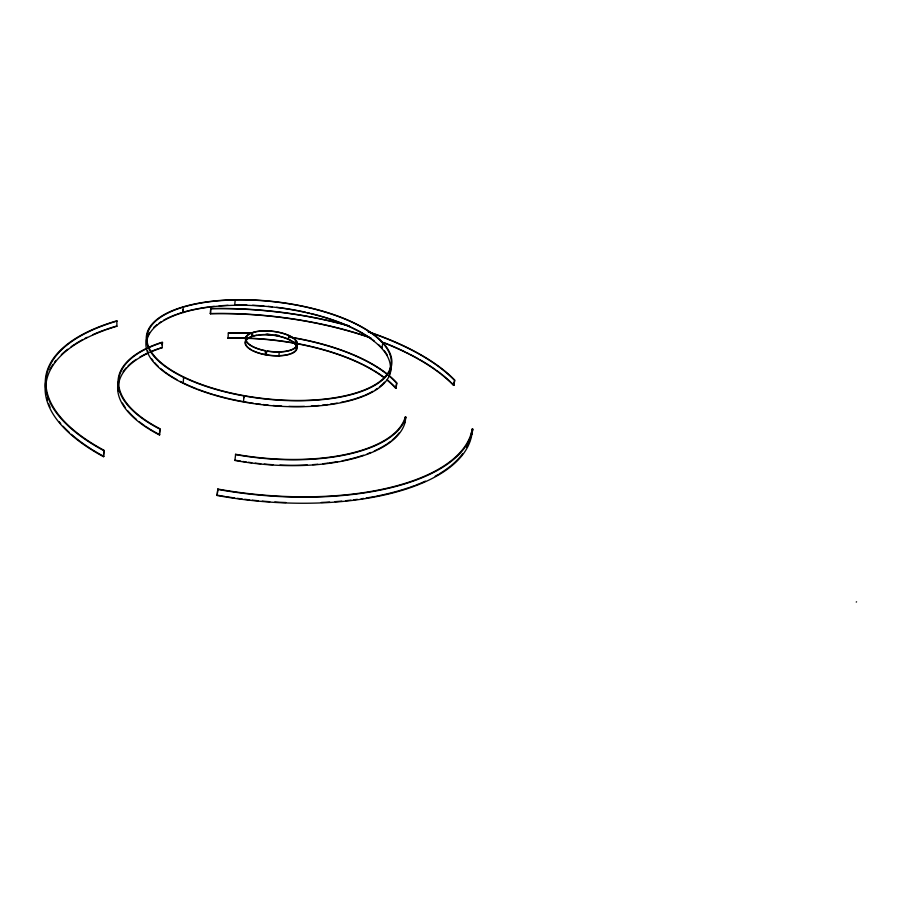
<?xml version="1.0" encoding="UTF-8"?>
<svg xmlns="http://www.w3.org/2000/svg" width="902" height="902" viewBox="0 0 902 902"><rect width="100%" height="100%" fill="white"/><g stroke="black" fill="none" stroke-linecap="round" stroke-linejoin="round"><path stroke-width="1.35" d="M246.133 339.783A26.192 10.317 6.6 0 0 265.256 354.768L265.425 350.664A25.752 10.08 6.6 0 1 252.064 332.906L251.579 336.457A26.192 10.317 6.6 0 0 247.678 338.385A141.14 60.31 6.2 0 1 384.511 378.096M117.204 321.011A211.643 90.189 6.1 0 0 104.305 450.436L103.471 456.683L103.786 450.639A212.274 90.459 6.1 0 1 116.809 320.819L116.922 326.242A211.226 90.752 6.1 0 0 45.765 389.484M161.909 344.902L162.507 342.444A141.806 60.141 6.2 0 0 160.285 428.912L159.383 434.933A142.155 60.784 6.1 0 1 118.872 380.114M149.879 352.389A141.535 60.524 6.1 0 1 162.135 347.744L162.507 342.444M159.383 434.933L159.801 429.093A142.426 60.411 6.2 0 1 145.684 348.747M182.88 309.612L183.106 312.543L183.185 306.849M295.089 344.045L295.416 340.144A25.752 10.08 6.6 0 0 253.203 332.511L252.594 332.737L252.571 336.401A25.718 10.136 6.6 0 1 295.078 344.034L295.856 340.133A26.226 10.26 6.6 0 0 252.864 332.353L252.887 332.376M183.162 383.282L183.625 377.307M371.026 338.081A210.64 90.425 6.2 0 0 210.437 313.761L210.707 308.54A211.677 90.144 6.2 0 1 349.221 325.859M210.437 313.761L210.707 308.54M245.333 338.273A141.14 60.31 6.2 0 0 228.026 338.329L228.33 332.951A142.031 60.197 6.3 0 1 251.624 333.131M234.7 305.304L235.208 299.96M217.1 495.491L217.844 489.053A212.06 90.696 6.2 0 0 472.197 429.048L472.806 429.16L471.825 434.55A212.286 91.542 6.2 0 1 217.1 495.491L217.844 489.053M245.806 340.291L246.178 336.48M246.257 340.381L246.629 336.559M234.903 460.46L235.636 454.281A142.088 60.479 6.2 0 0 405.28 417.017L405.889 417.13L405.032 422.553A142.437 61.122 6.2 0 1 234.903 460.46L235.061 460.167A141.817 60.851 6.2 0 0 240.608 461.114M244.047 397.703L244.104 395.967M251.579 336.457L251.816 334.168M252.402 334.529L252.571 336.401M296.814 346.176A26.192 10.317 6.6 0 1 266.248 354.948L266.755 351.137M278.932 355.873L279.225 351.825M288.313 339.377L288.741 335.612M288.764 338.013L289.046 335.51M290.985 353.539A25.718 10.136 6.6 0 0 295.394 344.429L296.386 340.798A26.226 10.26 6.6 0 1 267.048 351.149L267.139 350.968A25.752 10.08 6.6 0 0 295.946 340.809L295.946 340.809M296.408 345.297A26.192 10.317 6.6 0 0 295.833 344.417L296.363 340.776M378.423 344.496A123.236 49.249 6.5 0 1 382.02 348.071L382.809 342.659M389.878 370.823L390.295 368.027M390.07 373.721L390.904 368.129M389.112 375.525A142.031 60.197 6.3 0 1 397.049 383.125L395.73 388.379L396.519 383.158A141.411 59.927 6.3 0 0 388.615 375.582M404.863 419.734L405.28 417.017M856.584 601.871L856.246 602.029M368.49 331.789A211.677 90.144 6.2 0 1 454.946 380.261L453.548 385.402L454.439 380.283A211.045 89.862 6.2 0 0 368.23 331.947M469.536 440.931A211.654 91.26 6.2 0 0 471.216 434.448L472.197 429.048M266.248 354.948L266.338 354.768A25.718 10.136 6.6 0 0 289.576 354.046M235.636 454.281L235.49 454.585A142.708 60.738 6.2 0 0 405.889 417.13M243.98 395.944L243.529 401.672A122.604 48.99 6.5 0 1 231.363 399.225M265.289 354.779L265.391 354.599A25.718 10.136 6.6 0 1 252.492 350.416M404.434 422.44L405.032 422.553M471.216 434.448L471.825 434.55M183.185 312.52L182.756 312.329A123.236 49.249 6.5 0 1 208.148 307.041M116.922 326.242L116.527 326.05A211.857 91.023 6.1 0 0 106.098 329.41M162.135 347.744L161.717 347.541A142.155 60.784 6.1 0 0 159.372 348.33M228.33 332.951L228.499 333.176A141.411 59.927 6.3 0 1 251.692 333.357M228.026 338.329L227.856 338.103A141.761 60.569 6.2 0 1 245.243 338.047M251.083 349.638A25.718 10.136 6.6 0 1 246.314 345.398M245.863 344.53A25.718 10.136 6.6 0 1 251.895 336.604M246.584 339.299A26.192 10.317 6.6 0 1 247.092 338.836M253.755 335.792A26.192 10.317 6.6 0 1 257.149 335.104M258.998 334.856A26.192 10.317 6.6 0 1 288.606 339.253M289.598 339.738A26.192 10.317 6.6 0 1 290.545 340.234M291.436 340.742A26.192 10.317 6.6 0 1 294.413 342.895M294.988 343.448A26.192 10.317 6.6 0 1 295.506 344.012M384.466 382.144A122.604 48.99 6.5 0 1 379.415 386.902M377.397 388.401A122.604 48.99 6.5 0 1 375.221 389.867M372.876 391.276A122.604 48.99 6.5 0 1 364.87 395.223M363.901 395.628A122.604 48.99 6.5 0 1 355.501 398.661M354.385 399.011A122.604 48.99 6.5 0 1 348.544 400.646M347.338 400.95A122.604 48.99 6.5 0 1 344.868 401.537M343.606 401.818A122.604 48.99 6.5 0 1 341.057 402.36M337.123 403.115A122.604 48.99 6.5 0 1 330.324 404.209M327.877 404.536A122.604 48.99 6.5 0 1 322.51 405.167M319.218 405.483A122.604 48.99 6.5 0 1 311.348 406.058M304.414 406.351A122.604 48.99 6.5 0 1 288.933 406.362M281.638 406.069A122.604 48.99 6.5 0 1 273.047 405.505M268.131 405.066A122.604 48.99 6.5 0 1 263.204 404.547M260.746 404.265A122.604 48.99 6.5 0 1 255.83 403.634M253.383 403.284A122.604 48.99 6.5 0 1 249.719 402.72M248.501 402.529A122.604 48.99 6.5 0 1 244.859 401.92M230.179 398.955A122.604 48.99 6.5 0 1 226.627 398.109M225.444 397.827A122.604 48.99 6.5 0 1 213.977 394.704M212.861 394.366A122.604 48.99 6.5 0 1 208.463 392.99M207.37 392.641A122.604 48.99 6.5 0 1 197.921 389.281M196.659 388.796A122.604 48.99 6.5 0 1 183.602 383.102M182.441 382.538A122.604 48.99 6.5 0 1 180.174 381.377M176.893 379.618A122.604 48.99 6.5 0 1 167.964 374.138M167.062 373.507A122.604 48.99 6.5 0 1 165.314 372.255M164.468 371.624A122.604 48.99 6.5 0 1 160.511 368.433M158.369 366.494A122.604 48.99 6.5 0 1 154.603 362.593M152.99 360.631A122.604 48.99 6.5 0 1 151.559 358.658M148.334 352.783A122.604 48.99 6.5 0 1 147.624 350.844M146.575 343.234A122.604 48.99 6.5 0 1 274.535 307.232A122.604 48.99 6.5 0 1 390.059 371.342M209.343 306.894A123.236 49.249 6.5 0 1 214.214 306.33M219.175 305.868A123.236 49.249 6.5 0 1 228.059 305.304M234.531 305.09A123.236 49.249 6.5 0 1 246.99 305.101M252.605 305.293A123.236 49.249 6.5 0 1 263.891 305.981M268.131 306.353A123.236 49.249 6.5 0 1 272.37 306.781M276.598 307.278A123.236 49.249 6.5 0 1 280.826 307.819M281.875 307.965A123.236 49.249 6.5 0 1 297.502 310.57M298.866 310.829A123.236 49.249 6.5 0 1 305.654 312.272M306.996 312.577A123.236 49.249 6.5 0 1 309.668 313.197M310.998 313.524A123.236 49.249 6.5 0 1 320.131 315.925M321.405 316.298A123.236 49.249 6.5 0 1 345.376 324.675M346.481 325.148A123.236 49.249 6.5 0 1 351.848 327.561M352.885 328.057A123.236 49.249 6.5 0 1 363.596 333.751M364.498 334.292A123.236 49.249 6.5 0 1 366.268 335.375M367.125 335.927A123.236 49.249 6.5 0 1 372.03 339.287M372.797 339.851A123.236 49.249 6.5 0 1 374.285 341.001M210.865 308.743A211.045 89.862 6.2 0 1 349.018 326.028M381.275 341.835A210.64 90.425 6.2 0 1 453.548 385.402M210.279 313.546A211.271 90.707 6.2 0 1 368.963 337.123M383.801 342.568A211.271 90.707 6.2 0 1 405.054 351.859M406.317 352.468A211.271 90.707 6.2 0 1 408.809 353.719M410.038 354.339A211.271 90.707 6.2 0 1 418.415 358.849M419.565 359.503A211.271 90.707 6.2 0 1 435.722 369.809M436.715 370.519A211.271 90.707 6.2 0 1 440.559 373.405M441.495 374.127A211.271 90.707 6.2 0 1 450.177 381.569M450.989 382.324A211.271 90.707 6.2 0 1 454.056 385.38M387.037 380.092A141.14 60.31 6.2 0 1 395.73 388.379M265.797 334.292A141.411 59.927 6.3 0 1 270.499 334.732M275.189 335.251A141.411 59.927 6.3 0 1 278.707 335.679M290.343 337.371A141.411 59.927 6.3 0 1 387.804 374.905M266.958 334.18A142.031 60.197 6.3 0 1 270.499 334.518M275.211 335.037A142.031 60.197 6.3 0 1 278.741 335.465M290.421 337.156A142.031 60.197 6.3 0 1 387.465 374.183M247.588 338.115A141.761 60.569 6.2 0 1 311.494 346.548M312.599 346.819A141.761 60.569 6.2 0 1 358.996 362.638M360.18 363.19A141.761 60.569 6.2 0 1 362.525 364.329M363.675 364.904A141.761 60.569 6.2 0 1 372.481 369.685M373.529 370.305A141.761 60.569 6.2 0 1 384.105 377.363M387.522 380.035A141.761 60.569 6.2 0 1 396.26 388.356M159.868 434.753A141.535 60.524 6.1 0 1 149.946 429.149M148.785 428.427A141.535 60.524 6.1 0 1 145.447 426.24M144.376 425.507A141.535 60.524 6.1 0 1 139.303 421.764M136.518 419.486A141.535 60.524 6.1 0 1 127.949 410.962M125.502 407.817A141.535 60.524 6.1 0 1 124.408 406.238M123.901 405.449A141.535 60.524 6.1 0 1 122.492 403.093M118.512 391.389A141.535 60.524 6.1 0 1 148.841 352.851M148.717 347.326A142.426 60.411 6.2 0 1 162.089 342.241M123.078 371.714A142.155 60.784 6.1 0 1 126.246 367.779M128.095 365.874A142.155 60.784 6.1 0 1 132.267 362.232M133.022 361.646A142.155 60.784 6.1 0 1 136.213 359.368M139.675 357.192A142.155 60.784 6.1 0 1 147.342 353.144M151.525 351.295A142.155 60.784 6.1 0 1 158.211 348.724M104.001 456.48A211.226 90.752 6.1 0 1 92.658 449.906M91.587 449.241A211.226 90.752 6.1 0 1 71.416 434.324M69.431 432.543A211.226 90.752 6.1 0 1 63.129 426.251M60.727 423.545A211.226 90.752 6.1 0 1 59.228 421.73M50.072 407.23A211.226 90.752 6.1 0 1 48.584 403.622M47.411 400.048A211.226 90.752 6.1 0 1 46.803 397.669M103.471 456.683A211.857 91.023 6.1 0 1 45.528 382.606M49.869 369.527A211.857 91.023 6.1 0 1 52.981 364.374M54.424 362.367A211.857 91.023 6.1 0 1 55.992 360.394M61.336 354.666A211.857 91.023 6.1 0 1 67.639 349.277M71.123 346.706A211.857 91.023 6.1 0 1 74.821 344.226M75.779 343.617A211.857 91.023 6.1 0 1 82.837 339.524M84.968 338.408A211.857 91.023 6.1 0 1 87.133 337.314M92.771 334.676A211.857 91.023 6.1 0 1 104.835 329.861M390.803 364.487A123.236 49.238 6.5 0 1 264.072 404.942A123.236 49.238 6.5 0 1 147.003 337.686M147.702 335.905A123.236 49.238 6.5 0 1 149.608 332.455M153.678 327.573A123.236 49.238 6.5 0 1 157.162 324.54M159.124 323.085A123.236 49.238 6.5 0 1 161.221 321.687M163.465 320.334A123.236 49.238 6.5 0 1 176.578 314.347M177.559 313.997A123.236 49.238 6.5 0 1 181.595 312.667M384.038 350.427A123.236 49.238 6.5 0 1 387.296 355.084M265.312 350.833A26.226 10.26 6.6 0 1 251.714 332.759M468.273 444.145A211.654 91.26 6.2 0 1 466.717 447.324M462.749 453.559A211.654 91.26 6.2 0 1 451.293 465.432M450.414 466.142A211.654 91.26 6.2 0 1 439.635 473.651M438.541 474.305A211.654 91.26 6.2 0 1 435.17 476.233M425.394 481.116A211.654 91.26 6.2 0 1 420.106 483.416M419.013 483.855A211.654 91.26 6.2 0 1 415.664 485.175M414.537 485.603A211.654 91.26 6.2 0 1 409.891 487.272M408.707 487.689A211.654 91.26 6.2 0 1 384.275 494.499M382.899 494.815A211.654 91.26 6.2 0 1 375.863 496.269M374.668 496.506A211.654 91.26 6.2 0 1 366.156 498.005M363.675 498.4A211.654 91.26 6.2 0 1 361.172 498.783M357.384 499.313A211.654 91.26 6.2 0 1 353.539 499.821M350.957 500.125A211.654 91.26 6.2 0 1 345.725 500.711M341.757 501.095A211.654 91.26 6.2 0 1 335.059 501.659M329.625 502.031A211.654 91.26 6.2 0 1 321.36 502.459M286.002 502.549A211.654 91.26 6.2 0 1 274.772 502.019M269.766 501.692A211.654 91.26 6.2 0 1 262.234 501.106M258.468 500.768A211.654 91.26 6.2 0 1 252.188 500.148M249.674 499.877A211.654 91.26 6.2 0 1 244.656 499.291M242.142 498.975A211.654 91.26 6.2 0 1 237.136 498.321M234.644 497.96A211.654 91.26 6.2 0 1 225.928 496.641M224.688 496.438A211.654 91.26 6.2 0 1 217.269 495.164M472.806 429.16A212.692 90.967 6.2 0 1 217.675 489.391M399.079 432.937A141.817 60.851 6.2 0 1 392.144 440.108M390.611 441.349A141.817 60.851 6.2 0 1 387.296 443.761M386.417 444.348A141.817 60.851 6.2 0 1 377.6 449.388M376.529 449.906A141.817 60.851 6.2 0 1 374.319 450.944M370.857 452.432A141.817 60.851 6.2 0 1 367.227 453.853M363.438 455.206A141.817 60.851 6.2 0 1 359.492 456.48M358.477 456.784A141.817 60.851 6.2 0 1 352.208 458.52M351.137 458.802A141.817 60.851 6.2 0 1 342.219 460.787M337.562 461.655A141.817 60.851 6.2 0 1 329.129 462.963M327.888 463.132A141.817 60.851 6.2 0 1 322.882 463.729M317.786 464.237A141.817 60.851 6.2 0 1 312.588 464.654M307.3 464.97A141.817 60.851 6.2 0 1 279.936 465.082M272.923 464.722A141.817 60.851 6.2 0 1 264.196 464.068M260.813 463.752A141.817 60.851 6.2 0 1 255.176 463.143M251.805 462.726A141.817 60.851 6.2 0 1 248.433 462.286M246.19 461.971A141.817 60.851 6.2 0 1 242.83 461.463M199.883 383.846A122.841 48.64 6.5 0 0 390.893 365.772A122.841 48.64 6.5 0 0 216.503 300.986A122.841 48.64 6.5 0 0 199.883 383.846M199.545 384.072A123.473 48.888 6.5 0 0 391.491 365.874A123.473 48.888 6.5 0 0 216.176 300.783A123.473 48.888 6.5 0 0 199.545 384.072"/></g></svg>
